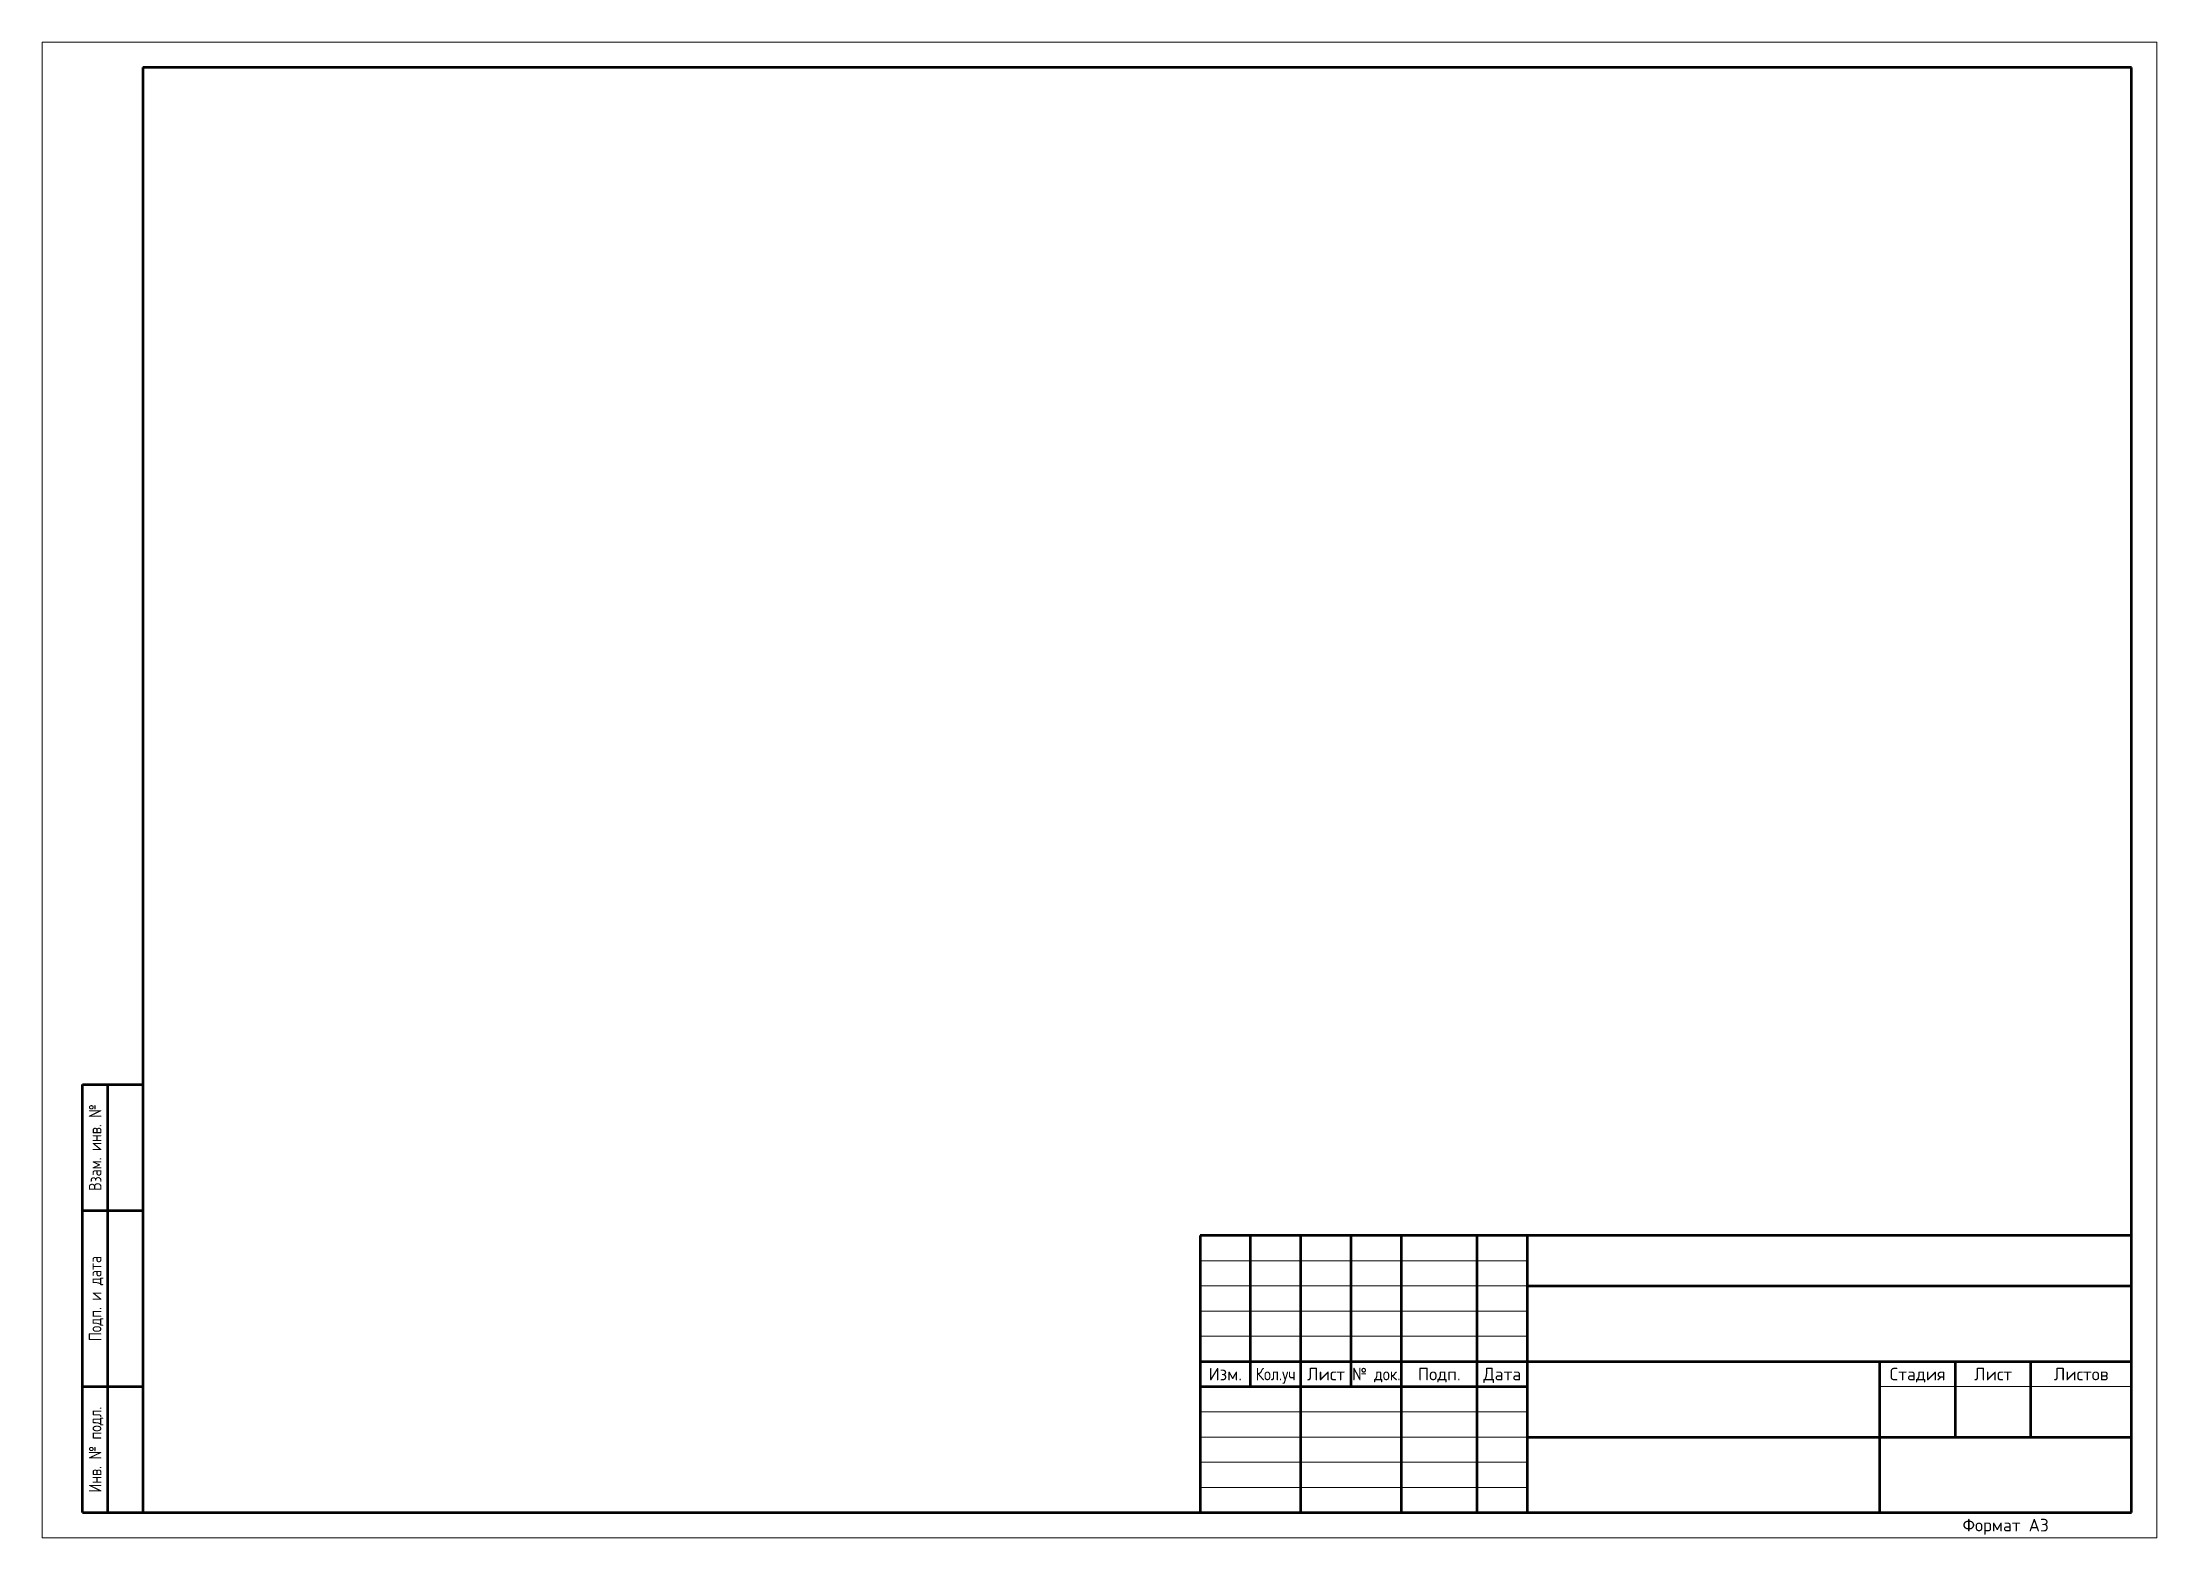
# Paper-space layout 'Лист1' of a CAD drawing. Header units: millimetres. Extents: x 0 to 420, y 0 to 297.
import ezdxf
from ezdxf.enums import TextEntityAlignment as Align

# ---------------------------------------------------------------- set-up
doc = ezdxf.new("R2010")
doc.units = ezdxf.units.MM
doc.layers.add('СПДС_Рамка', color=7, linetype='Continuous', lineweight=50)
doc.layers.add('СПДС_Рамка_тонкие', color=7, linetype='Continuous', lineweight=18)
doc.styles.add('GOST', font='isocpeur.ttf')

psp = doc.layouts.new('Лист1')

# ---------------------------------------------------------------- linework, layer by layer
at = {"layer": 'СПДС_Рамка'}
for p, q in [((415, 292), (20, 292)), ((20, 292), (20, 5)), ((415, 5), (415, 292)), ((8, 5), (8, 90)), ((8, 90), (20, 90)), ((13, 5), (13, 90)), ((8, 65), (20, 65)), ((415, 60), (230, 60)), ((230, 60), (230, 5)), ((240, 30), (240, 60)), ((250, 5), (250, 60)), ((260, 30), (260, 60)), ((270, 5), (270, 60)), ((285, 5), (285, 60)), ((295, 5), (295, 60)), ((415, 5), (415, 60)), ((295, 50), (415, 50)), ((230, 35), (415, 35)), ((365, 5), (365, 35)), ((380, 20), (380, 35)), ((395, 20), (395, 35)), ((8, 30), (20, 30)), ((230, 30), (295, 30)), ((295, 20), (415, 20)), ((8, 5), (20, 5)), ((20, 5), (415, 5)), ((230, 5), (415, 5))]:
    psp.add_line(p, q, dxfattribs=at)
at = {"layer": 'СПДС_Рамка_тонкие'}
for p, q in [((420, 297), (0, 297)), ((0, 297), (0, 0)), ((420, 0), (420, 297)), ((230, 55), (295, 55)), ((230, 50), (295, 50)), ((230, 45), (295, 45)), ((230, 40), (295, 40)), ((365, 30), (415, 30)), ((230, 25), (295, 25)), ((230, 20), (295, 20)), ((230, 15), (295, 15)), ((230, 10), (295, 10)), ((0, 0), (420, 0))]:
    psp.add_line(p, q, dxfattribs=at)

# ---------------------------------------------------------------- texts
at = {"layer": 'СПДС_Рамка', "style": 'GOST', "width": 0.8}
for s, p in [('Взам. инв. №', (10.5, 77.5)), ('Подп. и дата', (10.5, 47.5)), ('Инв. № подл.', (10.5, 17.5))]:
    psp.add_text(s, height=2.5, rotation=90, dxfattribs=at).set_placement(p, align=Align.MIDDLE_CENTER)
at = {"layer": 'СПДС_Рамка', "style": 'GOST'}
for s, p in [('Изм.', (235, 32.5)), ('Лист', (255, 32.5)), ('Подп.', (277.5, 32.5)), ('Дата', (290, 32.5)), ('Стадия', (372.5, 32.5)), ('Лист', (387.5, 32.5)), ('Листов', (405, 32.5)), ('Формат А3', (390, 2.5))]:
    psp.add_text(s, height=2.5, dxfattribs=at).set_placement(p, align=Align.MIDDLE_CENTER)
for s, width, p in [('Кол.уч', 0.85, (245, 32.5)), ('№ док.', 0.872, (265, 32.5))]:
    psp.add_text(s, height=2.5, dxfattribs=dict(at, width=width)).set_placement(p, align=Align.MIDDLE_CENTER)

doc.saveas('drawing.dxf')
